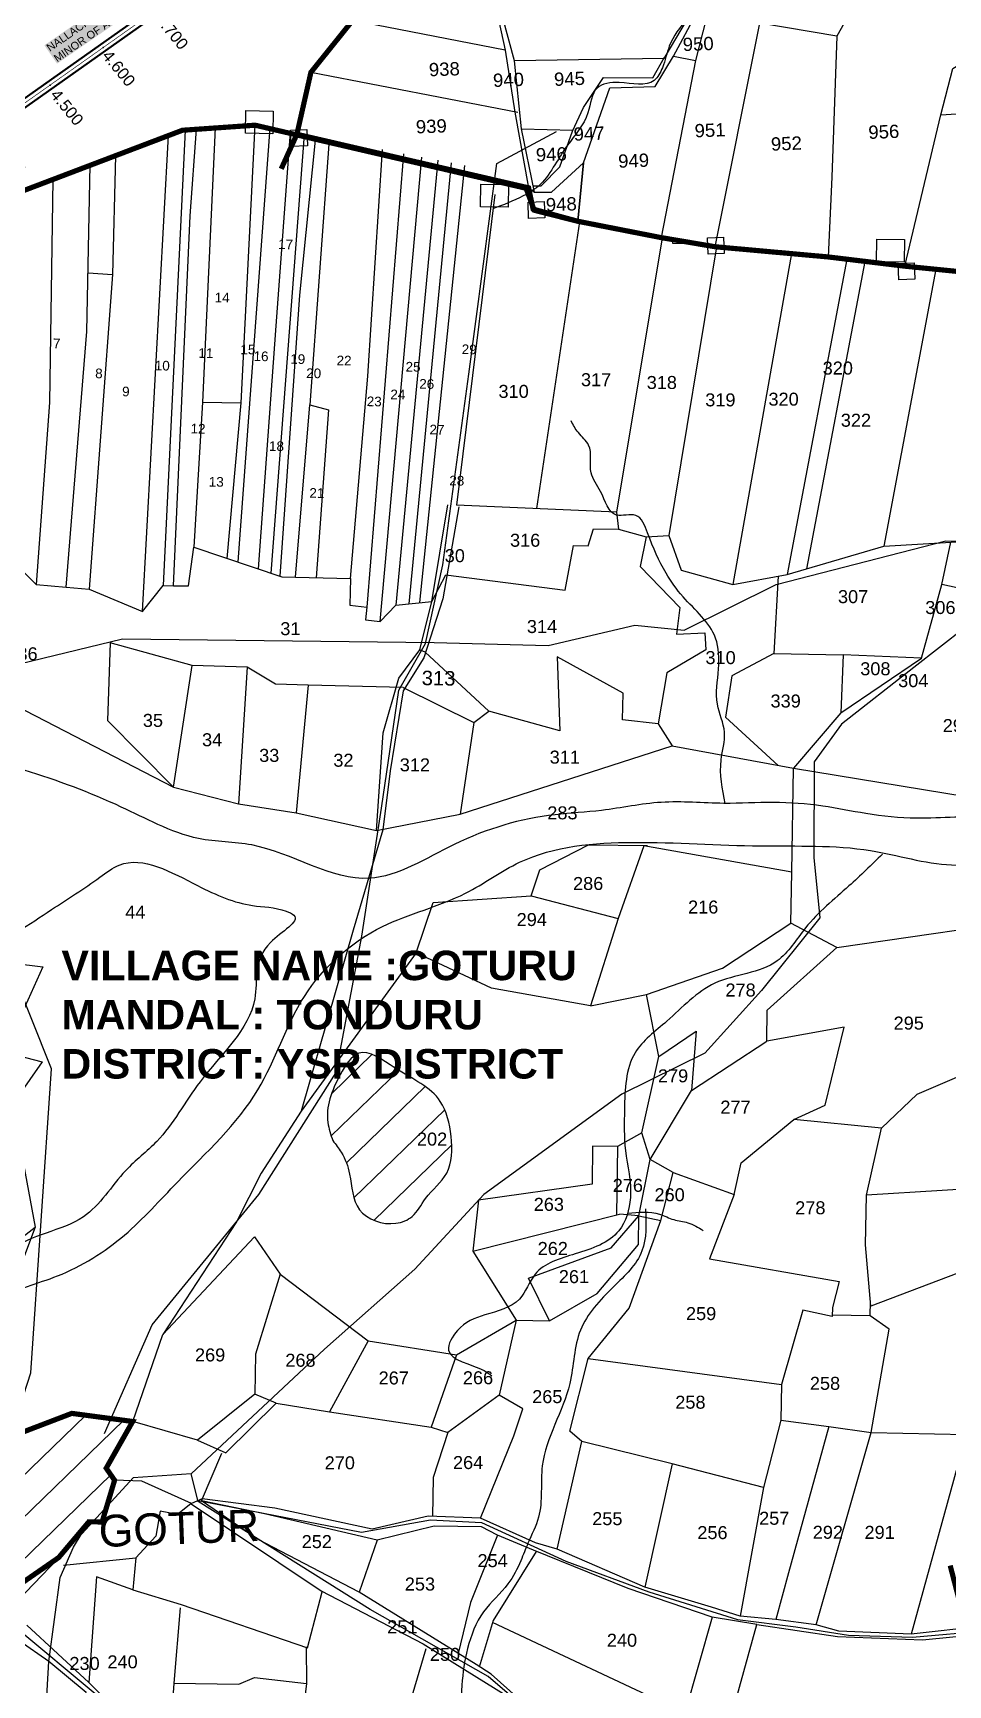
# Model space of a CAD drawing. Header units: inches. Extents: x 203261 to 228925, y 1594290 to 1605484.
# Drawn here: x 211576 to 212986, y 1599937 to 1602483 of the extents above; entities that cross this region are included whole.
import ezdxf
from ezdxf.enums import TextEntityAlignment as Align

# ---------------------------------------------------------------- set-up
doc = ezdxf.new("R2010")
doc.units = ezdxf.units.IN
doc.header["$MEASUREMENT"] = 0
doc.linetypes.add('HIDDEN2', pattern=[0.1875, 0.125, -0.0625])
for name, color, linetype in [('CANAL1', 7, 'Continuous'), ('CSMark', 72, 'Continuous'), ('DIMENSION', 7, 'Continuous'), ('PLOT', 7, 'Continuous'), ('PLOTS', 7, 'Continuous'), ('PLOTS NO', 7, 'Continuous'), ('ROAD', 1, 'Continuous'), ('STREAM', 4, 'Continuous'), ('STRUCTURE', 5, 'Continuous'), ('TEXT', 1, 'Continuous'), ('VILLAGE BOUNDRY', 5, 'Continuous'), ('VILLAGE BOUNDRY STONE', 1, 'Continuous'), ('VILLAGE BOUNDRY STONES', 1, 'Continuous')]:
    doc.layers.add(name, color=color, linetype=linetype)
doc.styles.add('FONT1', font='Arial')
doc.styles.get("Standard").update_dxf_attribs({"font": 'arial.ttf'})
pattern_1 = [(44.0717, (208667.79, 1597005.54), (-32.3195, 33.38413), [])]

msp = doc.modelspace()

# ---------------------------------------------------------------- hatches: boundary and pattern name
at = {"layer": 'PLOTS NO'}
h = msp.add_hatch(dxfattribs=at)
h.set_pattern_fill('ANSI31', color=256, scale=371.724691, angle=-0.9283)
h.set_pattern_definition(pattern_1)
h.paths.add_polyline_path([(211689.4, 1600211.4), (211701.6, 1600252.1), (211688.7, 1600270.7), (211729.5, 1600342.7), (211635.7, 1600355.2), (211552.3, 1600323.3), (211463.4, 1600290), (211407.2, 1600276.5), (211431.9, 1600238.8), (211445.4, 1600219.1), (211394.5, 1600123.5), (211429.7, 1600138.4), (211469.9, 1600119.2), (211479, 1600108.1), (211535.1, 1600076.8), (211559.1, 1600095.8), (211615.4, 1600132.9), (211662, 1600188.1), (211668, 1600188)])
h.paths.add_polyline_path([(211496, 1600183.6), (211526.7, 1600183.1), (211527, 1600205.9), (211496.3, 1600206.4)], flags=24)
at = {"layer": 'STREAM'}
h = msp.add_hatch(dxfattribs=at)
h.set_pattern_fill('ANSI31', color=256, scale=371.724691, angle=-0.9283)
h.set_pattern_definition(pattern_1)
edge = h.paths.add_edge_path()
edge.add_spline(control_points=[(212037.8, 1600775.6), (212034.6, 1600784.9), (212023.2, 1600818.8), (212041, 1600865.8), (212079, 1600926.9), (212143.4, 1600877.5), (212205.8, 1600851.2), (212222.9, 1600782.3), (212221.7, 1600723.2), (212181.2, 1600692.9), (212164.5, 1600657.4), (212125, 1600641.6), (212067.8, 1600661.5), (212067.7, 1600718.2), (212054.6, 1600754.5), (212042.4, 1600769.8), (212037.8, 1600775.6)], knot_values=[0, 0, 0, 0, 28.997371, 105.156584, 148.707687, 209.204921, 295.878429, 352.271081, 409.324685, 460.464509, 494.800928, 521.791737, 582.007418, 638.888526, 674.948882, 697.084708, 697.084708, 697.084708, 697.084708], degree=3, periodic=0)
h.paths.add_polyline_path([(212161.7, 1600762.1), (212225.1, 1600761), (212225.6, 1600795.2), (212162.3, 1600796.2)], flags=9)

# ---------------------------------------------------------------- linework, layer by layer
at = {"layer": 'CANAL1', "color": 1, "linetype": 'HIDDEN2', "ltscale": 28, "const_width": 1}
msp.add_lwpolyline([(213848.8, 1602998.1), (213101, 1602996), (212560, 1602921), (212182, 1602782), (212148, 1602789), (211200, 1602118), (210755, 1602130), (210511, 1601990), (210458, 1601972), (210454, 1601943), (210411, 1601929), (210113, 1601712), (209874, 1601584), (209643, 1601423), (209086, 1601283), (208753, 1601151), (208572, 1601155), (208503, 1601144), (208216, 1601145), (207560.7, 1601526.8)], dxfattribs=at)
at = {"layer": 'CANAL1', "color": 200, "const_width": 3}
for points in [[(213847.9, 1603004.1), (213100.6, 1603002), (212558.5, 1602926.9), (212181.5, 1602788.2), (212146.7, 1602795.4), (211198.2, 1602124.1), (210753.5, 1602136), (210508.5, 1601995.5), (210452.6, 1601976.5), (210448.6, 1601947.5), (210408.2, 1601934.4), (210109.8, 1601717.1), (209870.9, 1601589.1), (209640.5, 1601428.6), (209084.2, 1601288.7), (208751.9, 1601157), (208571.6, 1601161), (208502.5, 1601150), (208217.6, 1601151), (207563.7, 1601531.9)], [(213847.9, 1602992.1), (213101.4, 1602990), (212561.5, 1602915.1), (212182.5, 1602775.8), (212149.3, 1602782.6), (211201.8, 1602111.9), (210756.5, 1602124), (210513.5, 1601984.5), (210463.4, 1601967.5), (210459.4, 1601938.5), (210413.8, 1601923.6), (210116.2, 1601706.9), (209877.1, 1601578.9), (209645.5, 1601417.4), (209087.8, 1601277.3), (208754.1, 1601145), (208572.4, 1601149), (208503.5, 1601138), (208214.4, 1601139), (207557.7, 1601521.6)]]:
    msp.add_lwpolyline(points, dxfattribs=at)
at = {"layer": 'CSMark', "color": 3, "linetype": 'Continuous'}
for p in [(211683.9, 1602460.5), (211602.3, 1602402.8)]:
    msp.add_point(p, dxfattribs=at)
at = {"layer": 'PLOT'}
for points in [[(211856.8, 1602336.6), (211837.2, 1601914.2), (211896.4, 1601912.9)], [(211875.2, 1601673.1), (211896.4, 1601912.9), (211918.2, 1602340.9)], [(211940.6, 1602336.6), (211891.5, 1601667.6)], [(211810.2, 1602333.4), (211776.3, 1601631.2)], [(211792.5, 1601631), (211818.2, 1602201.2), (211827.8, 1602334.6)], [(211923.1, 1601656.9), (211950.4, 1602031.7), (211972.9, 1602330.4)], [(211993.5, 1602326.4), (211942.1, 1601650.5)], [(211956.7, 1601645.5), (211987.2, 1602078.9), (212011.5, 1602323)], [(212032.2, 1602319), (212002.6, 1601909.7), (212031.4, 1601902.3), (212012.3, 1601643.4)], [(211702.8, 1602293.8), (211698.3, 1602110.6), (211662.3, 1601625.5)], [(212065.2, 1601642.2), (212091.9, 1601954), (212114.5, 1602303.2)], [(212146.9, 1602296.9), (212090.2, 1601598.1)], [(212110.6, 1601576), (212174.9, 1602291.6)], [(212199.6, 1602286.8), (212134.7, 1601600.9)], [(211626.9, 1601628.7), (211659, 1602022.8), (211664.2, 1602279.2)], [(212155.3, 1601603.1), (212220.8, 1602282.7)], [(212240.7, 1602278.9), (212171.6, 1601604.9)], [(211606.5, 1602257.2), (211601.3, 1601913.2), (211580.8, 1601632.9)], [(211660.9, 1602113.4), (211698.3, 1602110.6)], [(211837.2, 1601914.2), (211823.7, 1601690.5)], [(211980.5, 1601644.1), (212002.6, 1601909.7)], [(212146.5, 1601474.1), (212255.2, 1601420.4), (212278, 1601437.8)], [(211545.5, 1601049.3), (211590.8, 1601043.4), (211540.3, 1600930.6)], [(211540.8, 1600909.9), (211590, 1600897.2), (211552.1, 1600842.8)], [(211017.8, 1600737.5), (211046, 1600645.3), (211053.2, 1600617.6), (211146.1, 1600454.9), (211242.8, 1600426.9), (211297, 1600436.3), (211418, 1600517), (211579.3, 1600642.1)], [(211561.1, 1600739.5), (211579.3, 1600642.1), (211532, 1600516.5)]]:
    msp.add_lwpolyline(points, dxfattribs=at)
at = {"layer": 'PLOTS'}
for points in [[(212348.7, 1602237.9), (212328.4, 1602335.1), (212317.8, 1602440.1), (212280.3, 1602578.9), (212252.3, 1602694.1)], [(212577, 1602708.2), (212573.9, 1602686.6), (212587.7, 1602682.2), (212568.3, 1602583.2), (212555.5, 1602518.3), (212592, 1602518.4), (212547.8, 1602443.5), (212317.8, 1602440.1)], [(212919.1, 1602123.6), (212974.6, 1602357), (212993.4, 1602428.3), (213051, 1602463.5), (213098.2, 1602548), (213132, 1602612.9), (213112.5, 1602694), (213094.5, 1602707.7)], [(212277.6, 1602574.9), (212303.4, 1602456.6), (212318.2, 1602361.2), (212339.5, 1602244.3), (212348.7, 1602237.9), (212374.7, 1602237.9), (212424.2, 1602283), (212415.4, 1602192.8), (212424.2, 1602283), (212464.7, 1602398.7), (212534.6, 1602400.8), (212562.9, 1602447.5), (212599, 1602515)], [(212618.4, 1602528.1), (212613.8, 1602507), (212596.5, 1602440.7), (212543.9, 1602167.6)], [(212844, 1602531.2), (212814.6, 1602478), (212806.5, 1602260.6), (212801.3, 1602137.8)], [(212303.4, 1602456.6), (212068.4, 1602502.4)], [(212627.2, 1602153.5), (212696, 1602498.1), (212613.3, 1602510.7)], [(212814.6, 1602478), (212696, 1602498.1)], [(212346.7, 1602247.4), (212358.8, 1602247.3), (212387.8, 1602276.7), (212406.9, 1602331.6), (212424.1, 1602368), (212454.7, 1602414.4), (212530.9, 1602413.7), (212548.8, 1602445.8)], [(212562.9, 1602447.5), (212596.5, 1602440.7)], [(212004.1, 1602422.4), (212323, 1602361.2)], [(212974.6, 1602357), (213142.2, 1602367.7)], [(212328.6, 1602335.3), (212407.9, 1602333)]]:
    msp.add_lwpolyline(points, dxfattribs=at)
at = {"layer": 'PLOTS', "color": 30, "true_color": 0xf8991e, "const_width": 8}
msp.add_lwpolyline([(211369.6, 1600144.6), (211376, 1600164.4), (211347.9, 1600175.1), (211364.4, 1600247), (211297, 1600261.9), (211325, 1600335.5), (211366.6, 1600321.6), (211552.3, 1600323.3), (211635.7, 1600355.2), (211729.5, 1600342.7), (211688.7, 1600270.7), (211701.6, 1600252.1), (211682.4, 1600187.8), (211662, 1600188.1), (211615.4, 1600132.9), (211534.5, 1600076.9), (211517.9, 1600086.6), (211479.4, 1600108.1), (211470.1, 1600119.2), (211429.7, 1600138.5), (211394.4, 1600123.2), (211369.6, 1600144.6)], dxfattribs=at)
at = {"layer": 'PLOTS NO'}
for points in [[(211744.6, 1601591.4), (211784.7, 1602325)], [(212287.4, 1602233.9), (212228.3, 1601755.2)], [(212418.1, 1602192.2), (212351.5, 1601749.9)], [(212545.4, 1602167.4), (212474.8, 1601744.6), (212477.9, 1601718.3)], [(212629.2, 1602153.3), (212555.4, 1601708.2)], [(212744.8, 1602142.9), (212654.3, 1601632.7)], [(212830, 1602134.3), (212738, 1601648.1)], [(212857.8, 1602131), (212767.7, 1601656.8)], [(212967.2, 1602118.8), (212886.7, 1601691.8)], [(212231.8, 1601752.6), (212207.3, 1601610.9), (212178, 1601519.9), (212146.5, 1601469), (212126.3, 1601345.6), (212114.7, 1601254.6), (212069.4, 1601100.3), (211989.2, 1600821), (211927.6, 1600725.7), (211889.2, 1600650.6), (211775.8, 1600477)], [(212105.2, 1601253.9), (212115.2, 1601404.3), (212139.5, 1601488.5), (212172.1, 1601532.2), (212190.4, 1601606.9), (212215.3, 1601755.7)], [(212474.8, 1601744.6), (212228.3, 1601755.2)], [(211489.8, 1601722.1), (211580.8, 1601632.9), (211626.9, 1601628.7), (211662.3, 1601625.5), (211744.6, 1601591.4), (211776.3, 1601631.2), (211792.5, 1601631), (211815.3, 1601630.7), (211823.7, 1601690.5), (211959.4, 1601644.6), (212065.2, 1601642.2), (212064.3, 1601601), (212090.2, 1601598.1), (212088, 1601578.5), (212110.6, 1601576), (212134.7, 1601600.9), (212190.4, 1601606.9), (212212, 1601648), (212396.1, 1601624.2), (212408.6, 1601693), (212431.2, 1601692.5), (212439.6, 1601718.7), (212477.9, 1601718.3), (212520.8, 1601706.6), (212555.4, 1601708.2), (212574.4, 1601655.1), (212654.3, 1601632.7), (212738, 1601648.1), (212767.7, 1601656.8), (212886.7, 1601691.8), (213120.7, 1601705.7)], [(212520.8, 1601706.6), (212511.6, 1601660.7), (212572.4, 1601597.4), (212567.5, 1601556.3), (212611.2, 1601558.3), (212612.4, 1601532.3), (212552.3, 1601496.5), (212539.3, 1601418.2), (212560.8, 1601384.3)], [(213237.7, 1601552.7), (213096, 1601567.4), (213094.4, 1601607), (212976.2, 1601633.1), (212990.2, 1601698)], [(212724.2, 1601645.5), (212717.3, 1601526.6), (212824.4, 1601524.4)], [(212944.7, 1601519.4), (212976.2, 1601633.1)], [(211119, 1601540.7), (211502.9, 1601469.9), (211792.6, 1601320.7), (211892.5, 1601294.9), (211981.3, 1601280.8), (212105.2, 1601253.9), (212233.9, 1601279.1), (212560.8, 1601384.3), (212747.6, 1601349.6), (213013.7, 1601306.1), (213280.9, 1601325.4)], [(212146.5, 1601474.1), (211999.7, 1601477.9), (211949.3, 1601479.2), (211906.1, 1601505.4), (211821.3, 1601508), (211694.7, 1601542.8), (211690.6, 1601423.2), (211792.6, 1601320.7), (211821.3, 1601508)], [(212539.3, 1601418.2), (212484.1, 1601424.3), (212485.3, 1601465.4), (212383.7, 1601521.6), (212387.4, 1601407.1), (212278, 1601437.8), (212180, 1601528.7), (212172.1, 1601532.2)], [(212717.3, 1601526.6), (212652.6, 1601492.1), (212642.8, 1601428.2), (212723.8, 1601354)], [(212944.7, 1601519.4), (212824.4, 1601524.4), (212820.7, 1601434.9), (212944.7, 1601519.4)], [(211906.1, 1601505.4), (211892.5, 1601294.9)], [(211999.7, 1601477.9), (211981.3, 1601280.8)], [(212255.2, 1601420.4), (212233.9, 1601279.1)], [(212820.7, 1601434.9), (212747.6, 1601349.6)], [(212383.7, 1600145.8), (212421.6, 1600312), (212403, 1600327.9), (212431.3, 1600439.8), (212494.7, 1600517.2), (212543.5, 1600652.4), (212562.3, 1600726.6), (212527, 1600746.4), (212590.3, 1600852.9), (212706.5, 1600928.8), (212707.3, 1600976.6), (212814.3, 1601073.5), (212743.7, 1601110.9), (212744.9, 1601189.5), (212747.5, 1601349.6)], [(212343.3, 1601152.8), (212356.9, 1601192.9), (212431.7, 1601231.8), (212522.8, 1601230.4)], [(212744.9, 1601189.5), (212517.1, 1601229.9), (212477.5, 1601117.8), (212435, 1600983.2), (212521.3, 1601001.1), (212638.5, 1601041.5), (212743.7, 1601110.9)], [(212166.3, 1601065.3), (212192.7, 1601142.6), (212343.3, 1601152.8), (212477.5, 1601117.8)], [(212814.3, 1601073.5), (213147.5, 1601121.6), (213184.9, 1601092.8), (213182, 1600919.4), (213237.8, 1600877.3), (213235.9, 1600762.5), (213201.5, 1600648.9), (213154.8, 1600608.1), (213154.6, 1600596.2), (213133.8, 1600596.6), (213094.8, 1600564.6), (213030.5, 1600582.7), (212866.9, 1600520.5), (212858.7, 1600614.8), (212860, 1600691.4), (212883.2, 1600794.8), (212938.2, 1600847.3), (213049.5, 1600895.2), (213182, 1600919.4), (213120.1, 1600767.3), (213235.9, 1600762.5)], [(212435, 1600983.2), (212282.4, 1601010.7), (212166.3, 1601065.3), (211989.2, 1600821)], [(212513.8, 1600787.4), (212540.3, 1600905.3), (212521.3, 1601001.1)], [(212540.3, 1600905.3), (212597.7, 1600944.3), (212590.3, 1600852.9)], [(212883.2, 1600794.8), (212748.4, 1600808.1), (212796.2, 1600830.3), (212825.6, 1600950.7), (212706.5, 1600928.8)], [(211956.7, 1600569.7), (212092.5, 1600466.8), (212228.5, 1600445.4), (212320.2, 1600498.9), (212371.6, 1600498.1), (212445.2, 1600539.9), (212508.6, 1600615.4), (212509.4, 1600659.6), (212527, 1600746.4), (212513.8, 1600787.4), (212476.4, 1600766.5), (212438.2, 1600767.1), (212437.2, 1600708.6), (212262.2, 1600683.9), (212253.8, 1600605), (212320.2, 1600498.9)], [(212562.3, 1600726.6), (212656, 1600692.5), (212667.2, 1600741.2), (212748.4, 1600808.1)], [(212476.4, 1600766.5), (212474.7, 1600661)], [(213120.1, 1600767.3), (213093.1, 1600706.2), (212860, 1600691.4)], [(212656, 1600692.5), (212618.1, 1600593.6), (212817.8, 1600558.5), (212807.5, 1600518.6), (212807.3, 1600504.5), (212762.2, 1600514.1), (212729.2, 1600399.8), (212728.3, 1600344.5), (212802.3, 1600335.2), (212867.4, 1600325.9), (212895.2, 1600484.9), (212865.9, 1600505.7), (212866.2, 1600527.8)], [(212253.8, 1600605), (212479.6, 1600662.3)], [(212371.6, 1600498.1), (212339.4, 1600563.4), (212466.5, 1600610.5), (212509.4, 1600659.6), (212479.6, 1600662.3)], [(212509.4, 1600659.6), (212543.5, 1600652.4)], [(211729.5, 1600342.7), (211775.8, 1600477), (211917.2, 1600627.2), (211956.7, 1600569.7), (211918.7, 1600446.3), (211917.7, 1600384.6), (211829.2, 1600314.1), (211729.5, 1600342.7)], [(212865.9, 1600505.7), (212807.3, 1600506.6)], [(212320.2, 1600498.9), (212294.3, 1600383.2)], [(212092.5, 1600466.8), (212032.5, 1600357.8)], [(212228.5, 1600445.4), (212189.3, 1600334)], [(212431.3, 1600439.8), (212729.2, 1600399.8)], [(211829.2, 1600314.1), (211872.9, 1600294.4), (211950.5, 1600370.9), (211917.7, 1600384.6)], [(212265.6, 1600193.8), (212316.8, 1600320.4), (212330.7, 1600362.1), (212294.3, 1600383.2), (212214.9, 1600325.5)], [(213039.2, 1600027.4), (212928.9, 1600015.1), (212817.6, 1600019.3), (212782.6, 1600029.2), (212720.6, 1600037.3), (212665.6, 1600042.8), (212621.3, 1600056.4), (212518.7, 1600087.4), (212383.7, 1600145.8), (212350.2, 1600155.7), (212265.6, 1600193.8), (212184.9, 1600196.5), (212098.6, 1600176.7), (211948.4, 1600209.2), (211836.3, 1600223.5), (211820, 1600216.5), (211743.5, 1600250.7), (211701.6, 1600252.1), (211688.7, 1600270.7), (211729.5, 1600342.7), (211635.7, 1600355.2), (211552.3, 1600323.3)], [(211950.5, 1600370.9), (212032.5, 1600357.8), (212189.3, 1600334), (212214.9, 1600325.5), (212192.4, 1600256.4), (212191.4, 1600196.3)], [(212728.3, 1600344.5), (212701.6, 1600241), (212665.6, 1600042.8)], [(212802.3, 1600335.2), (212740.2, 1600109.2), (212720.6, 1600037.3)], [(212782.6, 1600029.2), (212867.4, 1600325.9)], [(212867.4, 1600325.9), (213013.7, 1600322.4), (213102.1, 1600330.2)], [(212701.6, 1600241), (212560.9, 1600277.5), (212421.6, 1600312)], [(213013.7, 1600322.4), (212928.9, 1600015.1)], [(212887.4, 1599528.9), (212603.4, 1599700.7), (212539.8, 1599750.2), (212382.6, 1599863.2), (212281.9, 1599953.4), (212258.6, 1599968.1), (212078.5, 1600079.5), (211921.7, 1600161.5), (211835.6, 1600220.3), (211867.1, 1600294)], [(212560.9, 1600277.5), (212518.7, 1600087.4)], [(211645.4, 1599721.6), (211585.8, 1599722.5), (211600.1, 1599972.9), (211617.9, 1600102.4), (211638.5, 1600148.8), (211662, 1600188.1), (211682.4, 1600187.8), (211701.6, 1600252.1)], [(211819.7, 1600216.1), (211798.7, 1600199.3), (211771.8, 1600204.5), (211765, 1600165.8), (211734.1, 1600132.6), (211729.5, 1600083.4), (211804, 1600060.4), (211998.8, 1599993.9), (212021.5, 1600079.9), (211819.6, 1600215.1)], [(212691.1, 1600029.6), (212622.6, 1600041), (212493.1, 1600085.2), (212346.9, 1600144.1), (212291.8, 1600167.4), (212267, 1600180.3), (212194.2, 1600181.5), (212106.2, 1600159.8), (211932.7, 1600200.1), (211835.6, 1600220.3)], [(211535.1, 1600076.8), (211559.1, 1600095.8), (211615.4, 1600132.9), (211662, 1600188.1)], [(212106.2, 1600159.8), (212078.5, 1600079.5)], [(212291.8, 1600167.4), (212250, 1600063.8), (212231.2, 1599984.8)], [(211622.8, 1600121.1), (211734.1, 1600132.6)], [(212351, 1600142.1), (212284.8, 1600035.9), (212263.5, 1599964.1)], [(211729.5, 1600083.4), (211673.6, 1600103.2), (211662.1, 1599940.3)], [(212020, 1600081.5), (212177.2, 1600000.1), (212304.2, 1599920.7), (212519.1, 1599748.1), (212472.3, 1599552.8), (212436.3, 1599438.8), (212439.1, 1599425.1), (212432.8, 1599405.5), (212272.3, 1599431.6), (212048.1, 1599476.9), (211978.5, 1599487.2), (211762.8, 1599518), (211627.9, 1599529.2), (211640.5, 1599654.9), (211645.4, 1599721.6), (211657.8, 1599924.9), (211600.1, 1599972.9), (211554.4, 1600004.7)], [(211802.5, 1600055.4), (211792.8, 1599939.3), (211784.3, 1599814.1)], [(211566.5, 1600028.9), (211662.1, 1599940.3), (211784, 1599818.3), (211825.6, 1599775.2), (211952.6, 1599545.3), (212044.6, 1599416.1), (212130.8, 1599259.3), (212181.4, 1599176), (212315.8, 1598975), (212372.5, 1598886.9), (212426.2, 1598801.1), (212482, 1598708.5), (212581.2, 1598557.2)], [(212283.6, 1600033.1), (212580.7, 1599893.7), (212623, 1600041.6)], [(212600.5, 1599700.7), (212691.1, 1600029.6), (212815.3, 1600011.3), (212946.5, 1600006.2), (213035, 1600014.6)], [(211996.9, 1599995.5), (211997.3, 1599938.6), (211950.8, 1599547.4)], [(212745.6, 1599125.9), (212353.7, 1599195.6), (212361.8, 1599216.1), (212378.9, 1599317.9), (212399.3, 1599377), (212026.8, 1599447.7), (212089, 1599615.9), (212117.5, 1599775.2), (212181.8, 1599992.5)], [(211792.8, 1599939.3), (211893.3, 1599937.6), (211917.1, 1599947.9), (211997.3, 1599938.6)]]:
    msp.add_lwpolyline(points, dxfattribs=at)
at = {"layer": 'ROAD'}
for points in [[(211686.3, 1600324), (211759.3, 1600491.5), (211923.8, 1600692.4), (212043, 1600880.9), (212082.5, 1601090.8), (212113, 1601288.3), (212139.7, 1601470.1), (212180.6, 1601541.7), (212207.6, 1601663.4), (212247.3, 1601957.2), (212290.7, 1602282), (212382.4, 1602331.4)], [(211528.2, 1600280.8), (211572.5, 1600417.8), (211604.6, 1600886.4), (211541.8, 1601043.6), (211500.5, 1601386.1), (211493.3, 1601664.2), (211496.1, 1601901.3), (211563.1, 1602276.5)], [(210633.5, 1601250.5), (210763.7, 1601343.7), (210996.7, 1601417.2), (211252.8, 1601520.5), (211520.6, 1601502.5), (211713.7, 1601549.3), (212194, 1601543.3), (212369.7, 1601538.9), (212503.4, 1601570), (212579.1, 1601562.7), (212721, 1601633.1), (212982.6, 1601700), (213162.8, 1601697.1), (213234.2, 1601709.5), (213303.1, 1601758)], [(213234.2, 1601709.5), (213051.8, 1601597.5), (212933.3, 1601505.2), (212821.6, 1601417.8), (212779.4, 1601359.3), (212778.9, 1601212.1), (212788.2, 1601119.2), (212698.6, 1601007.3), (212611.3, 1600910.3), (212483.2, 1600847.3), (212270.6, 1600692.8), (212164.3, 1600577.3), (212025.2, 1600454.1), (211819.8, 1600262.1), (211730, 1600255.6), (211651.7, 1600170.2), (211552.5, 1600066.5)], [(212900.9, 1599518.7), (212603.3, 1599694.7), (212521.6, 1599754.6), (212357.3, 1599880.5), (212277.2, 1599949.8), (212095.6, 1600052.8), (211830.6, 1600219.5), (211819.8, 1600262.1)], [(211830.3, 1600220.9), (212081.8, 1600172.2), (212188.6, 1600191.2), (212267.1, 1600187.2), (212397.1, 1600127.3), (212524.7, 1600079.9), (212661.3, 1600037.3), (212751.4, 1600026.1), (212832.5, 1600013.5), (212930.9, 1600010.3), (213047.6, 1600020.5)], [(212596.3, 1598532.6), (212528.7, 1598626.7), (212386, 1598846), (212272.1, 1599026.1), (212067.9, 1599348.9), (211848.8, 1599716.8), (211814.6, 1599780.2), (211674.8, 1599920.1), (211547.8, 1600026.1), (211551.7, 1600067.2)]]:
    msp.add_lwpolyline(points, dxfattribs=at)
at = {"layer": 'STREAM'}
for points in [[(212979.9, 1602737.5), (212934.9, 1602717.8), (212875, 1602709.8), (212836.1, 1602704.2), (212794.3, 1602694.4), (212740, 1602675.3), (212693.5, 1602627.2), (212636, 1602583.4), (212606.2, 1602530.8), (212584, 1602505), (212556.3, 1602462.8), (212545.7, 1602429.5), (212533.1, 1602410), (212479.1, 1602406.7), (212445, 1602398.2), (212431, 1602360.1), (212399.5, 1602310.1), (212380.1, 1602280), (212357.6, 1602249.8), (212331, 1602231.8), (212284.5, 1602212.1)], [(212642.2, 1601295.3), (212636.2, 1601362.4), (212641.3, 1601405.2), (212630.4, 1601448.3), (212632.2, 1601502.8), (212627.6, 1601550.2), (212577.5, 1601614.1), (212551.3, 1601650.3), (212522.8, 1601712.4), (212504.5, 1601739.5), (212475, 1601740), (212450.5, 1601776.1), (212435.8, 1601805), (212432, 1601847.9), (212416.2, 1601867), (212404.9, 1601885)], [(212884.7, 1601217.3), (212833.1, 1601168.2), (212766.2, 1601103.6), (212722.5, 1601052.6), (212626.3, 1601018.2), (212552.6, 1600959.8), (212503.5, 1600911.1), (212487.2, 1600823.8), (212488.8, 1600760.6), (212496.4, 1600687.8), (212478.7, 1600636.8), (212411.5, 1600601.1), (212349.6, 1600569.7), (212325.3, 1600531.5), (212272.3, 1600507), (212229.9, 1600483.1), (212216.2, 1600452.7), (212270.9, 1600421.1), (212283.1, 1600413)], [(210476.1, 1600425.5), (210524.4, 1600467.2), (210602.4, 1600566.4), (210656.3, 1600677.7), (210681, 1600759.6), (210714.3, 1600833.6), (210782, 1600890.6), (210852.5, 1600908.5), (210923.4, 1600890.9), (211045.3, 1600906.5), (211127.3, 1600936.4), (211193.7, 1600961.3), (211257.8, 1600961.1), (211351.8, 1600981.3), (211421.1, 1601030.4), (211498, 1601067.3), (211604.4, 1601131.7), (211678.9, 1601181.7), (211708.7, 1601200.3), (211829.6, 1601168.8), (211914.1, 1601138), (211966, 1601129.4), (211978, 1601123.1), (211941.8, 1601081.2), (211917.5, 1600994.2), (211833.4, 1600866.4), (211766.6, 1600774.4), (211718.6, 1600729.3), (211653.5, 1600658.1), (211541.4, 1600605.2), (211497.8, 1600549.4), (211435.3, 1600506), (211339.1, 1600430), (211291.2, 1600374.2), (211223.8, 1600320.9), (211151.8, 1600283.8), (211102.5, 1600256.7), (211050.5, 1600213.2), (211027.9, 1600163.1), (211011.8, 1600137.2), (210944.4, 1600120.9), (210889.6, 1600120.9), (210769, 1600123.5), (210693.9, 1600111.7), (210628.2, 1600084), (210582.9, 1600089.1), (210537.8, 1600099.4), (210478.2, 1600074.2)], [(212037.8, 1600775.6), (212030.2, 1600803.5), (212049.3, 1600877.2), (212077.7, 1600910.3), (212133.8, 1600887.5), (212203.5, 1600836), (212220.2, 1600782.1), (212213.3, 1600725.5), (212180.6, 1600686.2), (212160, 1600658.7), (212135.2, 1600648.2), (212078.8, 1600669.2), (212063.8, 1600724), (212050.9, 1600757.7), (212037.8, 1600775.6)], [(212519.6, 1600670.3), (212514.2, 1600605.6), (212470.3, 1600550.2), (212419.3, 1600483.5), (212403, 1600401.4), (212360.6, 1600274.2), (212354.9, 1600195.1), (212338.5, 1600155.1), (212327.5, 1600128.1), (212307.7, 1600092.5), (212270.1, 1600049.3), (212245.5, 1599992.7), (212236.7, 1599936.4), (212230.3, 1599865.6), (212209.2, 1599808.9), (212180.9, 1599740.2), (212152.1, 1599646.4), (212117.9, 1599588.2), (212082, 1599539.8), (212041.8, 1599494.8), (212028, 1599397.8), (212029.8, 1599346.1), (212022.3, 1599269.4), (211987.3, 1599217.4), (211954.7, 1599155.7)], [(212492.3, 1600663.8), (212541.4, 1600662.1), (212563.2, 1600653.9), (212585, 1600649.1), (212608.5, 1600637.3)]]:
    msp.add_spline(points, degree=3, dxfattribs=at)
for points, knots in [([(213281.5, 1601286.8), (213278, 1601286.3), (213252.6, 1601282.5), (213208.5, 1601274.9), (213145, 1601272.8), (213075.4, 1601275), (213005.1, 1601275.2), (212930.8, 1601270.7), (212862.6, 1601278), (212790, 1601293.3), (212716.6, 1601298.6), (212633.6, 1601293.2), (212544.8, 1601302.2), (212459.1, 1601283.1), (212349.9, 1601278.6), (212230.7, 1601243.7), (212080.7, 1601144.6), (211949.2, 1601238.1), (211835.5, 1601235.4), (211769, 1601261.7), (211683.3, 1601305.1), (211591.2, 1601339.2), (211444.7, 1601380.4), (211323.5, 1601381.2), (211170.4, 1601386.9), (211062.1, 1601368), (210941.6, 1601339.3), (210854.7, 1601317.2), (210756.9, 1601307.3), (210714.5, 1601168.4), (210700, 1601033.1), (210641, 1600894), (210608.4, 1600798), (210580.8, 1600716), (210576.8, 1600633.8), (210512.3, 1600546.6), (210438.9, 1600512.5), (210389.8, 1600489.7)], [7.738135, 7.738135, 7.738135, 7.738135, 9.16371, 18.097951, 25.775833, 34.716971, 46.215068, 54.11881, 64.716797, 73.765756, 84.05816, 94.282535, 107.287829, 119.735699, 129.429991, 151.207694, 170.097962, 195.493993, 206.586156, 215.508742, 223.926421, 245.413403, 254.988513, 285.177292, 293.770077, 316.794131, 329.241773, 343.43688, 354.305709, 364.536392, 396.17179, 411.766073, 424.709891, 437.209966, 446.559922, 457.192137, 478.774689, 478.774689, 478.774689, 478.774689]), ([(210469.1, 1600009.8), (210485.7, 1600018.8), (210521.4, 1600038), (210580.9, 1600041.3), (210642, 1600031.9), (210715.9, 1600047.8), (210796.9, 1600066.3), (210880.8, 1600050.2), (210952.4, 1600074), (211020.8, 1600088.2), (211071.7, 1600123.9), (211111.2, 1600183.8), (211169.3, 1600247.4), (211255.4, 1600274.8), (211312.1, 1600330.2), (211374.4, 1600364.2), (211392.1, 1600442.4), (211461.7, 1600477.8), (211521.8, 1600540.7), (211623.8, 1600564.6), (211719.4, 1600624.8), (211813.2, 1600730.8), (211931.5, 1600837.4), (211980.6, 1601005.7), (212102.3, 1601114.1), (212233.2, 1601143.3), (212345.3, 1601227.2), (212508.7, 1601240.5), (212687.2, 1601226.3), (212853, 1601233.8), (213000, 1601186.2), (213119.8, 1601220.5), (213217, 1601214.8), (213262.5, 1601213.1), (213281.9, 1601212.5)], [0, 0, 0, 0, 7.550841, 16.191315, 23.393759, 32.395415, 46.336222, 56.616264, 65.908728, 76.260338, 84.69969, 90.056556, 105.189451, 118.324199, 125.23744, 137.120072, 145.152484, 155.071321, 166.766767, 179.77904, 196.02938, 211.551113, 236.967726, 258.588431, 280.262968, 298.837355, 311.764787, 335.621144, 362.05389, 384.888597, 401.923971, 422.787003, 433.299347, 441.133547, 441.133547, 441.133547, 441.133547])]:
    msp.add_open_spline(points, degree=3, knots=knots, dxfattribs=at)
at = {"layer": 'VILLAGE BOUNDRY', "linetype": 'HIDDEN2', "ltscale": 75, "const_width": 8}
for points in [[(213102.7, 1602105.2), (212919.1, 1602123.6), (212801.3, 1602137.8), (212627.2, 1602153.5), (212543.9, 1602167.6), (212415.4, 1602192.8), (212348.8, 1602210.9), (212346.5, 1602211.6), (212339.5, 1602244.3), (211982.5, 1602326.9), (211958.4, 1602273.6), (211982.5, 1602326.9), (212004.1, 1602422.4), (212068.4, 1602502.4)], [(213017.6, 1600010.8), (212989.1, 1600120.6), (213017.6, 1600010.8)]]:
    msp.add_lwpolyline(points, dxfattribs=at)
at = {"layer": 'VILLAGE BOUNDRY', "linetype": 'HIDDEN2', "ltscale": 75}
msp.add_lwpolyline([(213102.7, 1602105.2, 8, 8, 0), (212919.1, 1602123.6, 8, 8, 0), (212801.3, 1602137.8, 8, 8, 0), (212627.2, 1602153.5, 8, 8, 0), (212543.9, 1602167.6, 8, 8, 0), (212414.8, 1602192.9, 8, 8, 0), (212348.2, 1602209.8, 8, 8, 0), (212348.2, 1602209.8, 8, 8, 0), (212335.6, 1602243.7, 8, 8, 0), (211918.2, 1602340.9, 8, 8, 0), (211806.1, 1602333.1, 8, 8, 0), (211560.7, 1602239.8, 8, 8, 0)], format="xyseb", dxfattribs=at)
at = {"layer": 'VILLAGE BOUNDRY STONE'}
for points in [[(211903.6, 1602363.4), (211946.1, 1602362.7), (211945.6, 1602327.8), (211903.1, 1602328.5)], [(212265.8, 1602250), (212308.3, 1602249.3), (212307.8, 1602214.4), (212265.3, 1602215.1)], [(212876.3, 1602165.4), (212918.8, 1602164.7), (212918.2, 1602129.8), (212875.8, 1602130.4)]]:
    msp.add_lwpolyline(points, close=True, dxfattribs=at)
msp.add_lwpolyline([(212602.2, 1602157.8), (212561.9, 1602158.4), (212562, 1602164.6)], dxfattribs=at)
at = {"layer": 'VILLAGE BOUNDRY STONES'}
for points in [[(211972.9, 1602333.5), (211997.6, 1602334.4), (211998.6, 1602309.2), (211973.9, 1602308.2)], [(212338.6, 1602222.4), (212363.3, 1602223.4), (212364.3, 1602198.1), (212339.6, 1602197.2)], [(212615.2, 1602167.4), (212639.9, 1602168.4), (212640.9, 1602143.1), (212616.2, 1602142.2)], [(212909, 1602127.9), (212933.7, 1602128.9), (212934.7, 1602103.6), (212910, 1602102.7)]]:
    msp.add_lwpolyline(points, close=True, dxfattribs=at)

# ---------------------------------------------------------------- texts
at = {"layer": 'CSMark', "color": 1, "linetype": 'Continuous', "style": 'FONT1'}
for s, p in [('4.700', (211769.9, 1602509.8)), ('4.600', (211688.3, 1602453.1)), ('4.500', (211608.4, 1602392.9))]:
    msp.add_text(s, height=18, rotation=309.2683, dxfattribs=at).set_placement(p, align=Align.MIDDLE_LEFT)
at = {"layer": 'DIMENSION'}
for s, p in [('950', (212600.8, 1602466.2)), ('938', (212209.7, 1602427.3)), ('940', (212308.5, 1602410.9)), ('945', (212402.5, 1602412.5)), ('939', (212189.6, 1602339.2)), ('947', (212432.7, 1602328)), ('951', (212619.1, 1602333.2)), ('956', (212886.8, 1602330.8)), ('952', (212736.7, 1602312.7)), ('946', (212374.5, 1602296.1)), ('949', (212501.3, 1602286.3)), ('948', (212389.9, 1602219.1))]:
    msp.add_text(s, height=20.45, rotation=2.2125, dxfattribs=at).set_placement(p, align=Align.MIDDLE_CENTER)
at = {"layer": 'PLOT'}
for s, height, p in [('17', 14.87, (211965.2, 1602157.3)), ('14', 14.87, (211867.4, 1602075.2)), ('7', 14.9, (211612.6, 1602004.6)), ('11', 14.87, (211842.3, 1601989.6)), ('15', 14.87, (211907.1, 1601995.2)), ('16', 14.87, (211927.3, 1601984.7)), ('19', 14.87, (211983.8, 1601980.4)), ('22', 14.87, (212055.2, 1601978.1)), ('29', 14.87, (212248, 1601995.4)), ('8', 14.9, (211677.5, 1601958.3)), ('10', 14.87, (211775.1, 1601970.3)), ('20', 14.87, (212008.4, 1601958.5)), ('25', 14.87, (212161.5, 1601968.5)), ('9', 14.9, (211719, 1601930.4)), ('24', 14.87, (212138.1, 1601925.8)), ('26', 14.87, (212182.6, 1601942.1)), ('23', 14.87, (212101.7, 1601915.1)), ('12', 14.87, (211830.2, 1601873.1)), ('27', 14.87, (212198.4, 1601871.6)), ('18', 14.87, (211951.1, 1601846.2)), ('13', 14.87, (211858.3, 1601791.2)), ('21', 14.87, (212013.3, 1601773.9)), ('28', 14.87, (212228.9, 1601793))]:
    msp.add_text(s, height=height, rotation=359.0717, dxfattribs=at).set_placement(p, align=Align.MIDDLE_CENTER)
msp.add_text('313', height=22.3, rotation=359.0717, dxfattribs=at).set_placement((212174.7, 1601477.8))
at = {"layer": 'PLOTS NO'}
for s, p in [('317', (212420.2, 1601938.6)), ('318', (212521.5, 1601934.3)), ('320', (212792.6, 1601956.5)), ('310', (212293.1, 1601920.6)), ('319', (212611.7, 1601907.5)), ('320', (212709.1, 1601908.6)), ('322', (212820.6, 1601876.1)), ('316', (212310.9, 1601691.1)), ('307', (212816.2, 1601604.2)), ('306', (212950.7, 1601587.4)), ('314', (212336.9, 1601558.1)), ('310', (212612, 1601510.2)), ('308', (212850.5, 1601493)), ('304', (212908.9, 1601474.7)), ('339', (212712.3, 1601443.3)), ('299', (212977.6, 1601405.4)), ('311', (212372, 1601356.8)), ('312', (212141, 1601344.9)), ('283', (212368.3, 1601270.9)), ('286', (212408, 1601162)), ('216', (212585.2, 1601125.7)), ('294', (212321.1, 1601106.4)), ('295', (212901.9, 1600946.8)), ('202', (212167.5, 1600768)), ('278', (212750.3, 1600662.1)), ('258', (212772.9, 1600391.5)), ('240', (212460.1, 1599995.5))]:
    msp.add_text(s, height=20, dxfattribs=at).set_placement(p)
for s, p in [('30', (212225.8, 1601677.3)), ('31', (211972.5, 1601564.8)), ('36', (211567.5, 1601526.1)), ('35', (211760.7, 1601423.4)), ('34', (211851.9, 1601393.6)), ('33', (211939.9, 1601369.5)), ('32', (212054.2, 1601362)), ('44', (211733.6, 1601127.9)), ('278', (212666.1, 1601007.8)), ('279', (212562.1, 1600875.5)), ('277', (212658.3, 1600827.3)), ('276', (212492.4, 1600706.7)), ('263', (212370.7, 1600677.4)), ('260', (212556.8, 1600692.2)), ('262', (212376.8, 1600609.4)), ('261', (212409.4, 1600566)), ('259', (212605.3, 1600509)), ('269', (211848.8, 1600445.3)), ('268', (211988, 1600437.1)), ('267', (212131.7, 1600409.8)), ('266', (212261.6, 1600410.1)), ('265', (212368.3, 1600381)), ('258', (212588.8, 1600372.4)), ('270', (212048.6, 1600279)), ('264', (212246.3, 1600279.4)), ('255', (212460.8, 1600192.9)), ('257', (212718, 1600193.5)), ('256', (212622.8, 1600171.4)), ('292', (212800.6, 1600171.9)), ('291', (212880.4, 1600171.8)), ('252', (212013.2, 1600157.5)), ('254', (212284.1, 1600128.2)), ('253', (212172.1, 1600092.1)), ('251', (212145, 1600026.2)), ('250', (212210.7, 1599983.7)), ('230', (211655.3, 1599969.7)), ('240', (211713.9, 1599972.2))]:
    msp.add_text(s, height=20, dxfattribs=at).set_placement(p, align=Align.MIDDLE_CENTER)
at = {"layer": 'STRUCTURE', "color": 5, "insert": (211595.1, 1602463.8), "char_height": 12, "width": 268.089, "attachment_point": 1, "rotation": 34.6394, "bg_fill": 1, "box_fill_scale": 1.1, "bg_fill_color": 7, "bg_fill_true_color": 16777215, "bg_fill_transparency": 0}
msp.add_mtext('{\\C1;NALLACHERUVUPALLI \\PMINOR OF ACHAVALLI D }', dxfattribs=at)
at = {"layer": 'TEXT'}
msp.add_text('GOTUR', height=49.07, rotation=2.2125, dxfattribs=at).set_placement((211678.1, 1600149))
at = {"layer": 'TEXT', "insert": (211619.7, 1601068.4), "char_height": 45.4775, "width": 1299.203, "attachment_point": 1}
msp.add_mtext('{\\fArial|b1|i0|c0|p34;\\C1;VILLAGE NAME :\\C5;GOTURU               \\C1;MANDAL : \\C5;TONDURU                        \\C1;DISTRICT: \\C5;YSR DISTRICT}', dxfattribs=at)

doc.saveas('drawing.dxf')
